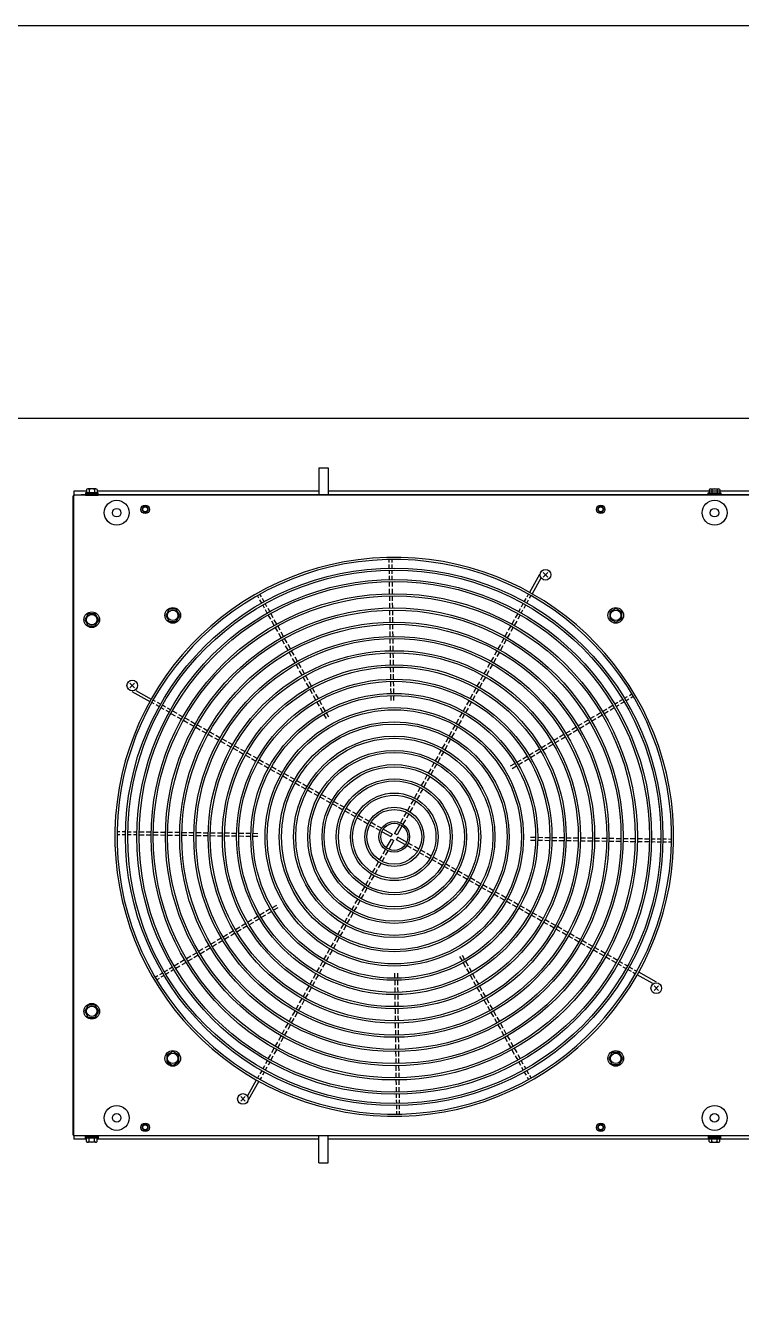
# Model space of a CAD drawing. Header units: millimetres. Extents: x -15161 to 10473752, y -72817 to 33960.
# Drawn here: x -454.5 to -354, y -27895 to -27714.2 of the extents above; entities that cross this region are included whole.
import ezdxf

# ---------------------------------------------------------------- set-up
doc = ezdxf.new("R2010")
doc.units = ezdxf.units.MM

# ---------------------------------------------------------------- blocks, each defined once
blk = doc.blocks.new('NAILU')
at = {"linetype": 'ByBlock'}
for p, q in [((1.06, -1.06), (-1.06, 1.06)), ((-1.06, -1.06), (1.06, 1.06))]:
    blk.add_line(p, q, dxfattribs=at)
blk.add_circle((0, 0), 2.5, dxfattribs=at)
blk = doc.blocks.new('機組1140116')
at = {"color": 230}
for p, q in [((-413.33, -21915.8), (-413.33, -21919.62)), ((-413.33, -21915.8), (-412.03, -21915.8)), ((-412.03, -21915.8), (-412.03, -21919.62)), ((-447.85, -22009.55), (-447.85, -21919.75)), ((-447.85, -21919.75), (-447.73, -21919.75)), ((-447.73, -21919.12), (-447.73, -21919.75)), ((-445.98, -21919.12), (-447.73, -21919.12)), ((-267.73, -21919.65), (-447.73, -21919.65)), ((-447.73, -21923.15), (-447.73, -21919.65)), ((-447.73, -22009.53), (-447.73, -21919.77)), ((-267.85, -21919.65), (-447.61, -21919.65)), ((-446.73, -21919.62), (-446.76, -21919.65)), ((-446.13, -21919.62), (-446.73, -21919.62)), ((-446.13, -21919.33), (-446.13, -21919.65)), ((-444.33, -21919.33), (-446.13, -21919.33)), ((-446.13, -21919.49), (-444.33, -21919.49)), ((-446.13, -21919.65), (-444.33, -21919.65)), ((-445.98, -21918.85), (-445.98, -21919.33)), ((-444.67, -21918.78), (-445.8, -21918.78)), ((-445.61, -21918.85), (-445.61, -21919.33)), ((-445.23, -21919.49), (-445.39, -21919.33)), ((-445.07, -21919.49), (-445.23, -21919.33)), ((-444.86, -21918.85), (-444.86, -21919.33)), ((-444.48, -21918.85), (-444.48, -21919.33)), ((-413.33, -21919.12), (-444.48, -21919.12)), ((-444.33, -21919.65), (-444.33, -21919.33)), ((-271.11, -21919.62), (-444.33, -21919.62)), ((-303.43, -21919.12), (-412.03, -21919.12)), ((-358.63, -21919.65), (-358.63, -21919.33)), ((-358.63, -21919.33), (-356.83, -21919.33)), ((-356.83, -21919.49), (-358.63, -21919.49)), ((-356.83, -21919.65), (-358.63, -21919.65)), ((-358.48, -21918.85), (-358.48, -21919.33)), ((-358.3, -21918.78), (-357.17, -21918.78)), ((-358.11, -21918.85), (-358.11, -21919.33)), ((-357.89, -21919.49), (-357.73, -21919.33)), ((-357.73, -21919.49), (-357.57, -21919.33)), ((-357.36, -21918.85), (-357.36, -21919.33)), ((-356.98, -21918.85), (-356.98, -21919.33)), ((-356.83, -21919.33), (-356.83, -21919.65)), ((-403.44, -21929.11), (-403.44, -21928.71)), ((-403.04, -21929.1), (-403.04, -21928.7)), ((-403.43, -21929.91), (-403.44, -21929.41)), ((-403.42, -21930.71), (-403.42, -21930.21)), ((-403.41, -21931.51), (-403.41, -21931.01)), ((-403.03, -21929.9), (-403.04, -21929.4)), ((-403.02, -21930.7), (-403.02, -21930.2)), ((-403.01, -21931.5), (-403.01, -21931)), ((-382.31, -21930.79), (-383.73, -21933.31)), ((-381.8, -21930.53), (-381.16, -21931.16)), ((-381.8, -21931.16), (-381.16, -21930.53)), ((-403.39, -21932.51), (-403.4, -21931.81)), ((-403.39, -21932.51), (-403.4, -21931.81)), ((-403.38, -21933.51), (-403.38, -21932.81)), ((-402.99, -21932.5), (-403, -21931.8)), ((-402.99, -21932.5), (-403, -21931.8)), ((-402.98, -21933.5), (-402.98, -21932.8)), ((-382.16, -21931.33), (-383.38, -21933.51)), ((-421.75, -21934.12), (-421.95, -21933.77)), ((-421.4, -21933.92), (-421.6, -21933.58)), ((-421.36, -21934.82), (-421.6, -21934.38)), ((-421.01, -21934.62), (-421.25, -21934.19)), ((-403.36, -21934.51), (-403.37, -21933.81)), ((-402.96, -21934.5), (-402.97, -21933.8)), ((-402.95, -21935.5), (-402.96, -21934.8)), ((-384.46, -21934.62), (-384.21, -21934.19)), ((-384.11, -21934.82), (-383.86, -21934.38)), ((-384.07, -21933.93), (-383.87, -21933.58)), ((-383.72, -21934.12), (-383.52, -21933.77)), ((-420.97, -21935.52), (-421.21, -21935.08)), ((-420.62, -21935.32), (-420.86, -21934.88)), ((-420.58, -21936.21), (-420.82, -21935.78)), ((-420.23, -21936.02), (-420.47, -21935.58)), ((-420.09, -21937.09), (-420.43, -21936.48)), ((-419.74, -21936.89), (-420.08, -21936.28)), ((-403.35, -21935.51), (-403.36, -21934.81)), ((-403.34, -21936.51), (-403.35, -21935.81)), ((-402.94, -21936.5), (-402.95, -21935.8)), ((-385.39, -21936.28), (-385.73, -21936.89)), ((-385.04, -21936.48), (-385.38, -21937.09)), ((-385.24, -21936.02), (-384.99, -21935.58)), ((-384.89, -21936.21), (-384.65, -21935.78)), ((-384.85, -21935.32), (-384.6, -21934.89)), ((-384.5, -21935.52), (-384.25, -21935.08)), ((-419.6, -21937.96), (-419.94, -21937.35)), ((-419.25, -21937.76), (-419.59, -21937.15)), ((-419.11, -21938.83), (-419.45, -21938.22)), ((-418.76, -21938.64), (-419.1, -21938.02)), ((-403.32, -21937.51), (-403.33, -21936.81)), ((-403.31, -21938.51), (-403.32, -21937.81)), ((-402.92, -21937.5), (-402.93, -21936.8)), ((-402.91, -21938.5), (-402.92, -21937.8)), ((-386.36, -21938.02), (-386.71, -21938.64)), ((-386.02, -21938.22), (-386.36, -21938.83)), ((-385.88, -21937.15), (-386.22, -21937.76)), ((-385.53, -21937.35), (-385.87, -21937.96)), ((-418.62, -21939.7), (-418.96, -21939.09)), ((-418.27, -21939.51), (-418.61, -21938.9)), ((-418.13, -21940.58), (-418.47, -21939.97)), ((-417.78, -21940.38), (-418.13, -21939.77)), ((-403.3, -21939.51), (-403.31, -21938.81)), ((-403.29, -21940.51), (-403.29, -21939.81)), ((-402.9, -21939.5), (-402.91, -21938.8)), ((-402.89, -21940.5), (-402.89, -21939.8)), ((-387.34, -21939.77), (-387.68, -21940.38)), ((-386.99, -21939.97), (-387.34, -21940.58)), ((-386.85, -21938.9), (-387.2, -21939.51)), ((-386.5, -21939.09), (-386.85, -21939.7)), ((-417.64, -21941.45), (-417.99, -21940.84)), ((-417.3, -21941.25), (-417.64, -21940.64)), ((-417.16, -21942.32), (-417.5, -21941.71)), ((-416.81, -21942.13), (-417.15, -21941.51)), ((-403.27, -21941.51), (-403.28, -21940.81)), ((-403.26, -21942.51), (-403.27, -21941.81)), ((-402.87, -21941.5), (-402.88, -21940.8)), ((-402.86, -21942.5), (-402.87, -21941.8)), ((-388.32, -21941.51), (-388.66, -21942.13)), ((-387.97, -21941.71), (-388.31, -21942.32)), ((-387.83, -21940.64), (-388.17, -21941.25)), ((-387.48, -21940.84), (-387.82, -21941.45)), ((-416.67, -21943.19), (-417.01, -21942.58)), ((-416.32, -21943), (-416.66, -21942.39)), ((-416.18, -21944.07), (-416.52, -21943.46)), ((-415.83, -21943.87), (-416.17, -21943.26)), ((-403.25, -21943.51), (-403.26, -21942.81)), ((-403.23, -21944.51), (-403.24, -21943.81)), ((-402.85, -21943.5), (-402.86, -21942.8)), ((-402.83, -21944.5), (-402.84, -21943.8)), ((-389.3, -21943.26), (-389.64, -21943.87)), ((-388.95, -21943.46), (-389.29, -21944.07)), ((-388.81, -21942.39), (-389.15, -21943)), ((-388.46, -21942.58), (-388.8, -21943.19)), ((-415.69, -21944.94), (-416.03, -21944.33)), ((-415.34, -21944.74), (-415.68, -21944.13)), ((-415.2, -21945.81), (-415.54, -21945.2)), ((-414.85, -21945.62), (-415.19, -21945)), ((-403.22, -21945.51), (-403.23, -21944.81)), ((-402.82, -21945.5), (-402.83, -21944.8)), ((-390.27, -21945), (-390.62, -21945.62)), ((-389.93, -21945.2), (-390.27, -21945.81)), ((-389.79, -21944.13), (-390.13, -21944.74)), ((-389.44, -21944.33), (-389.78, -21944.94)), ((-439.59, -21947.23), (-437.07, -21948.64)), ((-439.05, -21947.08), (-436.88, -21948.3)), ((-414.71, -21946.68), (-415.05, -21946.07)), ((-414.36, -21946.49), (-414.7, -21945.88)), ((-414.22, -21947.56), (-414.56, -21946.94)), ((-413.87, -21947.36), (-414.22, -21946.75)), ((-403.21, -21946.51), (-403.22, -21945.81)), ((-403.19, -21947.51), (-403.2, -21946.81)), ((-402.81, -21946.5), (-402.82, -21945.8)), ((-402.79, -21947.5), (-402.8, -21946.8)), ((-391.25, -21946.75), (-391.59, -21947.36)), ((-390.9, -21946.94), (-391.25, -21947.56)), ((-390.76, -21945.88), (-391.11, -21946.49)), ((-390.41, -21946.07), (-390.76, -21946.68)), ((-436.46, -21948.99), (-436.81, -21948.79)), ((-436.27, -21948.64), (-436.62, -21948.44)), ((-435.76, -21949.38), (-436.2, -21949.13)), ((-435.57, -21949.03), (-436.01, -21948.78)), ((-434.87, -21949.42), (-435.31, -21949.17)), ((-413.73, -21948.43), (-414.08, -21947.82)), ((-413.38, -21948.23), (-413.73, -21947.62)), ((-413.25, -21949.3), (-413.59, -21948.69)), ((-412.9, -21949.11), (-413.24, -21948.49)), ((-403.18, -21948.51), (-403.19, -21947.81)), ((-402.78, -21948.5), (-402.79, -21947.8)), ((-392.23, -21948.49), (-392.57, -21949.11)), ((-391.88, -21948.69), (-392.22, -21949.3)), ((-391.74, -21947.62), (-392.08, -21948.23)), ((-391.39, -21947.82), (-391.73, -21948.43)), ((-372.63, -21949.51), (-372.02, -21949.16)), ((-371.77, -21949), (-371.34, -21948.75)), ((-371.56, -21949.35), (-371.13, -21949.09)), ((-371.08, -21948.59), (-370.65, -21948.34)), ((-370.88, -21948.94), (-370.45, -21948.68)), ((-370.39, -21948.18), (-369.96, -21947.93)), ((-370.19, -21948.53), (-369.76, -21948.27)), ((-369.7, -21947.78), (-369.36, -21947.57)), ((-369.5, -21948.12), (-369.16, -21947.91)), ((-435.07, -21949.77), (-435.5, -21949.52)), ((-434.37, -21950.16), (-434.8, -21949.91)), ((-434.17, -21949.81), (-434.61, -21949.57)), ((-434.11, -21950.31), (-433.5, -21950.65)), ((-433.91, -21949.96), (-433.3, -21950.3)), ((-433.24, -21950.8), (-432.62, -21951.14)), ((-433.04, -21950.45), (-432.43, -21950.79)), ((-432.17, -21950.94), (-431.56, -21951.28)), ((-412.76, -21950.17), (-413.1, -21949.56)), ((-412.41, -21949.98), (-412.75, -21949.37)), ((-412.27, -21951.05), (-412.61, -21950.43)), ((-411.92, -21950.85), (-412.26, -21950.24)), ((-393.21, -21950.24), (-393.55, -21950.85)), ((-392.86, -21950.43), (-393.2, -21951.05)), ((-392.72, -21949.37), (-393.06, -21949.98)), ((-392.37, -21949.56), (-392.71, -21950.17)), ((-375.2, -21951.05), (-374.6, -21950.69)), ((-375, -21951.39), (-374.4, -21951.03)), ((-374.34, -21950.54), (-373.74, -21950.18)), ((-374.14, -21950.88), (-373.54, -21950.52)), ((-373.49, -21950.03), (-372.88, -21949.67)), ((-373.28, -21950.37), (-372.68, -21950.01)), ((-372.42, -21949.86), (-371.82, -21949.5)), ((-432.36, -21951.28), (-431.75, -21951.63)), ((-431.49, -21951.77), (-430.88, -21952.12)), ((-431.29, -21951.42), (-430.68, -21951.77)), ((-430.62, -21952.26), (-430.01, -21952.6)), ((-430.42, -21951.91), (-429.81, -21952.25)), ((-429.75, -21952.75), (-429.13, -21953.09)), ((-429.55, -21952.4), (-428.94, -21952.74)), ((-394.67, -21952.86), (-395.02, -21953.47)), ((-394.18, -21951.98), (-394.53, -21952.59)), ((-393.84, -21952.18), (-394.18, -21952.79)), ((-393.7, -21951.11), (-394.04, -21951.72)), ((-393.35, -21951.31), (-393.69, -21951.92)), ((-378.64, -21953.09), (-378.04, -21952.74)), ((-377.78, -21952.58), (-377.18, -21952.22)), ((-377.58, -21952.93), (-376.98, -21952.57)), ((-376.92, -21952.07), (-376.32, -21951.71)), ((-376.72, -21952.41), (-376.12, -21952.06)), ((-376.06, -21951.56), (-375.46, -21951.2)), ((-375.86, -21951.9), (-375.26, -21951.55)), ((-428.87, -21953.24), (-428.26, -21953.58)), ((-428.68, -21952.89), (-428.07, -21953.23)), ((-428, -21953.73), (-427.39, -21954.07)), ((-427.81, -21953.38), (-427.19, -21953.72)), ((-427.13, -21954.22), (-426.52, -21954.56)), ((-426.93, -21953.87), (-426.32, -21954.21)), ((-426.06, -21954.36), (-425.45, -21954.7)), ((-395.65, -21954.6), (-395.99, -21955.21)), ((-395.16, -21953.73), (-395.5, -21954.34)), ((-394.81, -21953.92), (-395.16, -21954.54)), ((-394.32, -21953.05), (-394.67, -21953.66)), ((-381.22, -21954.63), (-380.62, -21954.27)), ((-381.02, -21954.97), (-380.41, -21954.61)), ((-380.36, -21954.12), (-379.76, -21953.76)), ((-380.16, -21954.46), (-379.56, -21954.1)), ((-379.5, -21953.6), (-378.9, -21953.25)), ((-379.3, -21953.95), (-378.7, -21953.59)), ((-378.44, -21953.44), (-377.84, -21953.08)), ((-426.26, -21954.71), (-425.64, -21955.05)), ((-425.38, -21955.19), (-424.77, -21955.54)), ((-425.19, -21954.85), (-424.58, -21955.19)), ((-424.51, -21955.68), (-423.9, -21956.03)), ((-424.32, -21955.33), (-423.7, -21955.68)), ((-423.64, -21956.17), (-423.03, -21956.51)), ((-423.44, -21955.82), (-422.83, -21956.17)), ((-422.57, -21956.31), (-421.96, -21956.65)), ((-396.63, -21956.35), (-396.97, -21956.96)), ((-396.14, -21955.47), (-396.48, -21956.08)), ((-395.79, -21955.67), (-396.13, -21956.28)), ((-395.3, -21954.8), (-395.64, -21955.41)), ((-384.66, -21956.67), (-384.06, -21956.31)), ((-383.8, -21956.16), (-383.2, -21955.8)), ((-383.59, -21956.5), (-382.99, -21956.15)), ((-382.94, -21955.65), (-382.34, -21955.29)), ((-382.74, -21955.99), (-382.13, -21955.63)), ((-382.08, -21955.14), (-381.48, -21954.78)), ((-381.88, -21955.48), (-381.27, -21955.12)), ((-422.77, -21956.66), (-422.16, -21957)), ((-421.89, -21957.15), (-421.28, -21957.49)), ((-421.7, -21956.8), (-421.09, -21957.14)), ((-421.02, -21957.64), (-420.41, -21957.98)), ((-420.83, -21957.29), (-420.21, -21957.63)), ((-420.15, -21958.13), (-419.54, -21958.47)), ((-419.95, -21957.78), (-419.34, -21958.12)), ((-419.08, -21958.27), (-418.47, -21958.61)), ((-397.61, -21958.09), (-397.95, -21958.7)), ((-397.26, -21958.29), (-397.6, -21958.9)), ((-397.12, -21957.22), (-397.46, -21957.83)), ((-396.77, -21957.41), (-397.11, -21958.03)), ((-396.28, -21956.54), (-396.62, -21957.15)), ((-386.38, -21957.69), (-385.78, -21957.34)), ((-386.17, -21958.04), (-385.57, -21957.68)), ((-385.52, -21957.18), (-384.92, -21956.82)), ((-385.31, -21957.53), (-384.71, -21957.17)), ((-384.45, -21957.01), (-383.85, -21956.66)), ((-419.28, -21958.62), (-418.67, -21958.96)), ((-418.4, -21959.1), (-417.79, -21959.45)), ((-418.21, -21958.76), (-417.6, -21959.1)), ((-417.53, -21959.59), (-416.92, -21959.94)), ((-417.34, -21959.24), (-416.72, -21959.59)), ((-416.66, -21960.08), (-416.05, -21960.42)), ((-416.46, -21959.73), (-415.85, -21960.08)), ((-398.58, -21959.84), (-398.93, -21960.45)), ((-398.24, -21960.03), (-398.58, -21960.64)), ((-398.1, -21958.96), (-398.44, -21959.58)), ((-397.75, -21959.16), (-398.09, -21959.77)), ((-415.79, -21960.57), (-415.18, -21960.91)), ((-415.59, -21960.22), (-414.98, -21960.56)), ((-414.91, -21961.06), (-414.3, -21961.4)), ((-414.72, -21960.71), (-414.11, -21961.05)), ((-414.04, -21961.55), (-413.43, -21961.89)), ((-413.85, -21961.2), (-413.23, -21961.54)), ((-412.97, -21961.69), (-412.36, -21962.03)), ((-399.56, -21961.58), (-399.9, -21962.19)), ((-399.21, -21961.78), (-399.56, -21962.39)), ((-399.07, -21960.71), (-399.42, -21961.32)), ((-398.72, -21960.91), (-399.07, -21961.52)), ((-413.17, -21962.04), (-412.56, -21962.38)), ((-412.3, -21962.53), (-411.69, -21962.87)), ((-412.1, -21962.18), (-411.49, -21962.52)), ((-411.42, -21963.02), (-410.81, -21963.36)), ((-411.23, -21962.67), (-410.62, -21963.01)), ((-410.55, -21963.5), (-409.94, -21963.85)), ((-410.36, -21963.15), (-409.74, -21963.5)), ((-409.48, -21963.64), (-408.87, -21963.99)), ((-400.54, -21963.33), (-400.88, -21963.94)), ((-400.19, -21963.52), (-400.53, -21964.14)), ((-400.05, -21962.46), (-400.39, -21963.07)), ((-399.7, -21962.65), (-400.04, -21963.26)), ((-409.68, -21963.99), (-409.07, -21964.34)), ((-408.81, -21964.48), (-408.19, -21964.82)), ((-408.61, -21964.13), (-408, -21964.48)), ((-407.93, -21964.97), (-407.32, -21965.31)), ((-407.74, -21964.62), (-407.13, -21964.96)), ((-407.06, -21965.46), (-406.45, -21965.8)), ((-406.86, -21965.11), (-406.25, -21965.45)), ((-401.52, -21965.08), (-401.86, -21965.69)), ((-401.17, -21965.27), (-401.51, -21965.88)), ((-401.03, -21964.2), (-401.37, -21964.81)), ((-400.68, -21964.4), (-401.02, -21965.01)), ((-441.28, -21966.95), (-441.68, -21966.95)), ((-441.28, -21967.35), (-441.68, -21967.35)), ((-440.48, -21966.96), (-440.98, -21966.96)), ((-439.68, -21966.97), (-440.18, -21966.97)), ((-438.88, -21966.98), (-439.38, -21966.98)), ((-437.88, -21967), (-438.58, -21966.99)), ((-436.88, -21967.01), (-437.58, -21967)), ((-435.88, -21967.02), (-436.58, -21967.02)), ((-434.88, -21967.04), (-435.58, -21967.03)), ((-433.88, -21967.05), (-434.58, -21967.04)), ((-432.88, -21967.06), (-433.58, -21967.05)), ((-431.88, -21967.08), (-432.58, -21967.07)), ((-430.88, -21967.09), (-431.58, -21967.08)), ((-429.88, -21967.1), (-430.58, -21967.09)), ((-428.88, -21967.12), (-429.58, -21967.11)), ((-427.88, -21967.13), (-428.58, -21967.12)), ((-426.88, -21967.14), (-427.58, -21967.13)), ((-425.88, -21967.15), (-426.58, -21967.15)), ((-424.88, -21967.17), (-425.58, -21967.16)), ((-423.88, -21967.18), (-424.58, -21967.17)), ((-422.88, -21967.19), (-423.58, -21967.18)), ((-421.88, -21967.21), (-422.58, -21967.2)), ((-406.19, -21965.95), (-405.57, -21966.29)), ((-405.99, -21965.6), (-405.38, -21965.94)), ((-405.31, -21966.44), (-404.7, -21966.78)), ((-405.12, -21966.09), (-404.5, -21966.43)), ((-404.44, -21966.93), (-403.23, -21967.6)), ((-404.24, -21966.58), (-403.04, -21967.26)), ((-403.04, -21967.26), (-403.23, -21967.6)), ((-402.01, -21965.95), (-402.68, -21967.16)), ((-402.34, -21967.35), (-402.68, -21967.16)), ((-401.66, -21966.15), (-402.34, -21967.35)), ((-440.48, -21967.36), (-440.98, -21967.36)), ((-439.68, -21967.37), (-440.18, -21967.37)), ((-438.88, -21967.38), (-439.38, -21967.38)), ((-437.88, -21967.4), (-438.58, -21967.39)), ((-436.88, -21967.41), (-437.58, -21967.4)), ((-435.88, -21967.42), (-436.58, -21967.42)), ((-434.88, -21967.44), (-435.58, -21967.43)), ((-433.88, -21967.45), (-434.58, -21967.44)), ((-432.88, -21967.46), (-433.58, -21967.45)), ((-431.88, -21967.48), (-432.58, -21967.47)), ((-430.88, -21967.49), (-431.58, -21967.48)), ((-429.88, -21967.5), (-430.58, -21967.49)), ((-428.88, -21967.52), (-429.58, -21967.51)), ((-427.88, -21967.53), (-428.58, -21967.52)), ((-426.88, -21967.54), (-427.58, -21967.53)), ((-425.88, -21967.55), (-426.58, -21967.55)), ((-424.88, -21967.57), (-425.58, -21967.56)), ((-423.88, -21967.58), (-424.58, -21967.57)), ((-422.88, -21967.59), (-423.58, -21967.58)), ((-421.88, -21967.61), (-422.58, -21967.6)), ((-403.81, -21969.16), (-403.13, -21967.96)), ((-403.46, -21969.36), (-402.78, -21968.15)), ((-403.13, -21967.96), (-402.78, -21968.15)), ((-402.43, -21968.05), (-402.24, -21967.7)), ((-401.23, -21968.73), (-402.43, -21968.05)), ((-401.03, -21968.38), (-402.24, -21967.7)), ((-400.35, -21969.22), (-400.96, -21968.87)), ((-400.16, -21968.87), (-400.77, -21968.53)), ((-399.28, -21969.36), (-399.89, -21969.02)), ((-383.59, -21968.1), (-382.89, -21968.11)), ((-383.58, -21967.7), (-382.88, -21967.71)), ((-382.59, -21968.11), (-381.89, -21968.12)), ((-382.58, -21967.71), (-381.88, -21967.72)), ((-381.59, -21968.13), (-380.89, -21968.14)), ((-381.58, -21967.73), (-380.88, -21967.74)), ((-380.59, -21968.14), (-379.89, -21968.15)), ((-380.58, -21967.74), (-379.88, -21967.75)), ((-379.59, -21968.15), (-378.89, -21968.16)), ((-379.58, -21967.75), (-378.88, -21967.76)), ((-378.59, -21968.17), (-377.89, -21968.18)), ((-378.58, -21967.77), (-377.88, -21967.78)), ((-377.59, -21968.18), (-376.89, -21968.19)), ((-377.58, -21967.78), (-376.88, -21967.79)), ((-376.59, -21968.19), (-375.89, -21968.2)), ((-376.58, -21967.79), (-375.88, -21967.8)), ((-375.59, -21968.21), (-374.89, -21968.21)), ((-375.58, -21967.81), (-374.88, -21967.81)), ((-374.59, -21968.22), (-373.89, -21968.23)), ((-374.58, -21967.82), (-373.88, -21967.83)), ((-373.59, -21968.23), (-372.89, -21968.24)), ((-373.58, -21967.83), (-372.88, -21967.84)), ((-372.59, -21968.24), (-371.89, -21968.25)), ((-372.58, -21967.84), (-371.88, -21967.85)), ((-371.59, -21968.26), (-370.89, -21968.27)), ((-371.58, -21967.86), (-370.88, -21967.87)), ((-370.59, -21968.27), (-369.89, -21968.28)), ((-370.58, -21967.87), (-369.88, -21967.88)), ((-369.59, -21968.28), (-368.89, -21968.29)), ((-369.58, -21967.88), (-368.88, -21967.89)), ((-368.59, -21968.3), (-367.89, -21968.3)), ((-368.58, -21967.9), (-367.88, -21967.9)), ((-367.59, -21968.31), (-366.89, -21968.32)), ((-367.58, -21967.91), (-366.88, -21967.92)), ((-366.59, -21968.32), (-366.09, -21968.33)), ((-366.58, -21967.92), (-366.08, -21967.93)), ((-365.79, -21967.93), (-365.29, -21967.94)), ((-365.79, -21968.33), (-365.29, -21968.34)), ((-364.99, -21967.94), (-364.49, -21967.95)), ((-364.99, -21968.34), (-364.49, -21968.35)), ((-364.19, -21967.95), (-363.79, -21967.96)), ((-364.19, -21968.35), (-363.79, -21968.36)), ((-404.79, -21970.91), (-404.44, -21970.3)), ((-404.44, -21971.11), (-404.1, -21970.49)), ((-404.3, -21970.04), (-403.95, -21969.42)), ((-403.95, -21970.23), (-403.61, -21969.62)), ((-399.48, -21969.71), (-400.09, -21969.36)), ((-398.6, -21970.2), (-399.22, -21969.85)), ((-398.41, -21969.85), (-399.02, -21969.51)), ((-397.73, -21970.69), (-398.34, -21970.34)), ((-397.54, -21970.34), (-398.15, -21969.99)), ((-396.86, -21971.17), (-397.47, -21970.83)), ((-396.66, -21970.83), (-397.27, -21970.48)), ((-395.79, -21971.31), (-396.4, -21970.97)), ((-405.77, -21972.66), (-405.42, -21972.05)), ((-405.42, -21972.85), (-405.07, -21972.24)), ((-405.28, -21971.78), (-404.93, -21971.17)), ((-404.93, -21971.98), (-404.59, -21971.37)), ((-395.99, -21971.66), (-396.6, -21971.32)), ((-395.11, -21972.15), (-395.72, -21971.81)), ((-394.92, -21971.8), (-395.53, -21971.46)), ((-394.24, -21972.64), (-394.85, -21972.3)), ((-394.04, -21972.29), (-394.66, -21971.95)), ((-393.17, -21972.78), (-393.78, -21972.44)), ((-406.74, -21974.4), (-406.4, -21973.79)), ((-406.39, -21974.6), (-406.05, -21973.99)), ((-406.25, -21973.53), (-405.91, -21972.92)), ((-405.91, -21973.73), (-405.56, -21973.11)), ((-393.37, -21973.13), (-393.98, -21972.79)), ((-392.49, -21973.62), (-393.11, -21973.28)), ((-392.3, -21973.27), (-392.91, -21972.93)), ((-391.62, -21974.11), (-392.23, -21973.77)), ((-391.43, -21973.76), (-392.04, -21973.42)), ((-390.75, -21974.6), (-391.36, -21974.25)), ((-390.55, -21974.25), (-391.17, -21973.91)), ((-389.68, -21974.74), (-390.29, -21974.39)), ((-407.72, -21976.15), (-407.38, -21975.54)), ((-407.37, -21976.34), (-407.03, -21975.73)), ((-407.23, -21975.27), (-406.89, -21974.66)), ((-406.88, -21975.47), (-406.54, -21974.86)), ((-389.88, -21975.09), (-390.49, -21974.74)), ((-389, -21975.57), (-389.62, -21975.23)), ((-388.81, -21975.23), (-389.42, -21974.88)), ((-388.13, -21976.06), (-388.74, -21975.72)), ((-387.94, -21975.71), (-388.55, -21975.37)), ((-387.26, -21976.55), (-387.87, -21976.21)), ((-387.06, -21976.2), (-387.68, -21975.86)), ((-386.19, -21976.69), (-386.8, -21976.35)), ((-420.15, -21977.78), (-420.76, -21978.14)), ((-419.95, -21978.13), (-420.55, -21978.48)), ((-419.29, -21977.27), (-419.9, -21977.63)), ((-419.09, -21977.61), (-419.69, -21977.97)), ((-409.19, -21978.77), (-408.85, -21978.15)), ((-408.7, -21977.89), (-408.36, -21977.28)), ((-408.35, -21978.09), (-408.01, -21977.48)), ((-408.21, -21977.02), (-407.87, -21976.41)), ((-407.86, -21977.22), (-407.52, -21976.6)), ((-386.39, -21977.04), (-387, -21976.7)), ((-385.51, -21977.53), (-386.13, -21977.19)), ((-385.32, -21977.18), (-385.93, -21976.84)), ((-384.64, -21978.02), (-385.25, -21977.68)), ((-384.45, -21977.67), (-385.06, -21977.33)), ((-383.77, -21978.51), (-384.38, -21978.16)), ((-383.57, -21978.16), (-384.19, -21977.82)), ((-423.59, -21979.83), (-424.19, -21980.18)), ((-422.73, -21979.31), (-423.33, -21979.67)), ((-422.53, -21979.66), (-423.13, -21980.02)), ((-421.87, -21978.8), (-422.47, -21979.16)), ((-421.67, -21979.15), (-422.27, -21979.51)), ((-421.01, -21978.29), (-421.62, -21978.65)), ((-420.81, -21978.64), (-421.41, -21978.99)), ((-410.17, -21980.51), (-409.82, -21979.9)), ((-409.68, -21979.64), (-409.33, -21979.03)), ((-409.33, -21979.83), (-408.99, -21979.22)), ((-408.84, -21978.96), (-408.5, -21978.35)), ((-382.9, -21979), (-383.51, -21978.65)), ((-382.7, -21978.65), (-383.31, -21978.3)), ((-382.03, -21979.48), (-382.64, -21979.14)), ((-381.83, -21979.14), (-382.44, -21978.79)), ((-381.15, -21979.97), (-381.76, -21979.63)), ((-380.96, -21979.62), (-381.57, -21979.28)), ((-380.08, -21980.11), (-380.7, -21979.77)), ((-426.17, -21981.36), (-426.77, -21981.72)), ((-425.97, -21981.7), (-426.57, -21982.06)), ((-425.31, -21980.85), (-425.91, -21981.21)), ((-425.11, -21981.19), (-425.71, -21981.55)), ((-424.45, -21980.34), (-425.05, -21980.7)), ((-424.25, -21980.68), (-424.85, -21981.04)), ((-423.39, -21980.17), (-423.99, -21980.53)), ((-411.14, -21982.26), (-410.8, -21981.64)), ((-410.65, -21981.38), (-410.31, -21980.77)), ((-410.31, -21981.58), (-409.96, -21980.97)), ((-409.82, -21980.71), (-409.47, -21980.1)), ((-380.28, -21980.46), (-380.89, -21980.12)), ((-379.41, -21980.95), (-380.02, -21980.61)), ((-379.21, -21980.6), (-379.82, -21980.26)), ((-378.54, -21981.44), (-379.15, -21981.1)), ((-378.34, -21981.09), (-378.95, -21980.75)), ((-377.66, -21981.93), (-378.27, -21981.59)), ((-377.47, -21981.58), (-378.08, -21981.24)), ((-376.59, -21982.07), (-377.21, -21981.73)), ((-429.61, -21983.4), (-430.21, -21983.76)), ((-428.75, -21982.89), (-429.35, -21983.25)), ((-428.54, -21983.24), (-429.15, -21983.59)), ((-427.89, -21982.38), (-428.49, -21982.74)), ((-427.69, -21982.73), (-428.29, -21983.08)), ((-427.03, -21981.87), (-427.63, -21982.23)), ((-426.83, -21982.21), (-427.43, -21982.57)), ((-412.12, -21984), (-411.78, -21983.39)), ((-411.77, -21984.2), (-411.43, -21983.59)), ((-411.63, -21983.13), (-411.29, -21982.52)), ((-411.28, -21983.32), (-410.94, -21982.71)), ((-410.79, -21982.45), (-410.45, -21981.84)), ((-376.79, -21982.42), (-377.4, -21982.08)), ((-375.92, -21982.91), (-376.53, -21982.56)), ((-375.72, -21982.56), (-376.33, -21982.21)), ((-375.05, -21983.39), (-375.66, -21983.05)), ((-374.85, -21983.05), (-375.46, -21982.7)), ((-374.17, -21983.88), (-374.78, -21983.54)), ((-373.98, -21983.53), (-374.59, -21983.19)), ((-432.19, -21984.94), (-432.79, -21985.3)), ((-431.98, -21985.28), (-432.58, -21985.64)), ((-431.33, -21984.43), (-431.93, -21984.78)), ((-431.12, -21984.77), (-431.72, -21985.13)), ((-430.47, -21983.92), (-431.07, -21984.27)), ((-430.26, -21984.26), (-430.87, -21984.62)), ((-429.4, -21983.75), (-430.01, -21984.11)), ((-413.1, -21985.75), (-412.76, -21985.13)), ((-412.75, -21985.94), (-412.41, -21985.33)), ((-412.61, -21984.87), (-412.27, -21984.26)), ((-412.26, -21985.07), (-411.92, -21984.46)), ((-393.55, -21984.46), (-393.21, -21985.07)), ((-393.2, -21984.26), (-392.86, -21984.87)), ((-393.06, -21985.33), (-392.72, -21985.94)), ((-392.71, -21985.13), (-392.37, -21985.75)), ((-373.3, -21984.37), (-373.91, -21984.03)), ((-373.11, -21984.02), (-373.72, -21983.68)), ((-372.43, -21984.86), (-373.04, -21984.52)), ((-372.23, -21984.51), (-372.84, -21984.17)), ((-371.56, -21985.35), (-372.17, -21985.01)), ((-371.36, -21985), (-371.97, -21984.66)), ((-371.1, -21985.15), (-370.66, -21985.39)), ((-435.97, -21987.19), (-436.31, -21987.39)), ((-435.28, -21986.78), (-435.71, -21987.03)), ((-435.08, -21987.12), (-435.51, -21987.38)), ((-434.59, -21986.37), (-435.02, -21986.62)), ((-434.39, -21986.71), (-434.82, -21986.97)), ((-433.91, -21985.96), (-434.34, -21986.21)), ((-433.7, -21986.3), (-434.13, -21986.56)), ((-433.05, -21985.45), (-433.65, -21985.81)), ((-432.84, -21985.79), (-433.44, -21986.15)), ((-414.08, -21987.49), (-413.73, -21986.88)), ((-413.73, -21987.69), (-413.38, -21987.07)), ((-413.59, -21986.62), (-413.25, -21986.01)), ((-413.24, -21986.81), (-412.9, -21986.2)), ((-402.69, -21986.8), (-402.68, -21987.5)), ((-402.29, -21986.8), (-402.28, -21987.5)), ((-392.57, -21986.2), (-392.23, -21986.81)), ((-392.22, -21986.01), (-391.88, -21986.62)), ((-392.08, -21987.07), (-391.74, -21987.69)), ((-391.73, -21986.88), (-391.39, -21987.49)), ((-371.29, -21985.5), (-370.86, -21985.74)), ((-370.6, -21985.89), (-370.16, -21986.13)), ((-370.4, -21985.54), (-369.97, -21985.78)), ((-369.9, -21986.28), (-369.46, -21986.52)), ((-369.7, -21985.93), (-369.27, -21986.18)), ((-369.2, -21986.67), (-368.85, -21986.87)), ((-369.01, -21986.32), (-368.66, -21986.52)), ((-366.41, -21988.23), (-368.59, -21987.01)), ((-365.88, -21988.07), (-368.39, -21986.66)), ((-435.77, -21987.53), (-436.11, -21987.73)), ((-415.05, -21989.24), (-414.71, -21988.62)), ((-414.7, -21989.43), (-414.36, -21988.82)), ((-414.56, -21988.36), (-414.22, -21987.75)), ((-414.22, -21988.56), (-413.87, -21987.95)), ((-402.67, -21987.8), (-402.66, -21988.5)), ((-402.66, -21988.8), (-402.65, -21989.5)), ((-402.27, -21987.8), (-402.26, -21988.5)), ((-402.26, -21988.8), (-402.25, -21989.5)), ((-391.59, -21987.95), (-391.25, -21988.56)), ((-391.25, -21987.75), (-390.9, -21988.36)), ((-391.11, -21988.82), (-390.76, -21989.43)), ((-390.76, -21988.62), (-390.41, -21989.24)), ((-365.61, -21988.59), (-366.24, -21989.22)), ((-366.24, -21988.59), (-365.61, -21989.22)), ((-416.03, -21990.98), (-415.69, -21990.37)), ((-415.68, -21991.18), (-415.34, -21990.56)), ((-415.54, -21990.11), (-415.2, -21989.5)), ((-415.19, -21990.3), (-414.85, -21989.69)), ((-402.65, -21989.8), (-402.64, -21990.5)), ((-402.63, -21990.8), (-402.63, -21991.5)), ((-402.25, -21989.8), (-402.24, -21990.5)), ((-402.23, -21990.8), (-402.23, -21991.5)), ((-390.62, -21989.69), (-390.27, -21990.3)), ((-390.27, -21989.5), (-389.93, -21990.11)), ((-390.13, -21990.56), (-389.79, -21991.18)), ((-389.78, -21990.37), (-389.44, -21990.98)), ((-417.01, -21992.72), (-416.67, -21992.11)), ((-416.66, -21992.92), (-416.32, -21992.31)), ((-416.52, -21991.85), (-416.18, -21991.24)), ((-416.17, -21992.05), (-415.83, -21991.44)), ((-402.62, -21991.8), (-402.61, -21992.5)), ((-402.22, -21991.8), (-402.21, -21992.5)), ((-389.64, -21991.44), (-389.3, -21992.05)), ((-389.29, -21991.24), (-388.95, -21991.85)), ((-389.15, -21992.31), (-388.81, -21992.92)), ((-388.8, -21992.11), (-388.46, -21992.72)), ((-417.99, -21994.47), (-417.64, -21993.86)), ((-417.64, -21994.67), (-417.3, -21994.05)), ((-417.5, -21993.6), (-417.16, -21992.99)), ((-417.15, -21993.79), (-416.81, -21993.18)), ((-402.61, -21992.8), (-402.6, -21993.5)), ((-402.6, -21993.8), (-402.59, -21994.5)), ((-402.21, -21992.8), (-402.2, -21993.5)), ((-402.2, -21993.8), (-402.19, -21994.5)), ((-388.66, -21993.18), (-388.32, -21993.79)), ((-388.31, -21992.99), (-387.97, -21993.6)), ((-388.17, -21994.05), (-387.83, -21994.67)), ((-387.82, -21993.86), (-387.48, -21994.47)), ((-418.96, -21996.21), (-418.62, -21995.6)), ((-418.61, -21996.41), (-418.27, -21995.8)), ((-418.47, -21995.34), (-418.13, -21994.73)), ((-418.13, -21995.54), (-417.78, -21994.93)), ((-402.58, -21994.8), (-402.57, -21995.5)), ((-402.57, -21995.8), (-402.56, -21996.5)), ((-402.18, -21994.8), (-402.17, -21995.5)), ((-402.17, -21995.8), (-402.16, -21996.5)), ((-387.68, -21994.93), (-387.34, -21995.54)), ((-387.34, -21994.73), (-386.99, -21995.34)), ((-387.2, -21995.8), (-386.85, -21996.41)), ((-386.85, -21995.6), (-386.5, -21996.21)), ((-419.94, -21997.96), (-419.6, -21997.35)), ((-419.59, -21998.15), (-419.25, -21997.54)), ((-419.45, -21997.09), (-419.11, -21996.48)), ((-419.1, -21997.28), (-418.76, -21996.67)), ((-402.56, -21996.8), (-402.55, -21997.5)), ((-402.54, -21997.8), (-402.53, -21998.5)), ((-402.16, -21996.8), (-402.15, -21997.5)), ((-402.14, -21997.8), (-402.13, -21998.5)), ((-386.71, -21996.67), (-386.36, -21997.28)), ((-386.36, -21996.48), (-386.02, -21997.09)), ((-386.22, -21997.54), (-385.88, -21998.15)), ((-385.87, -21997.35), (-385.53, -21997.96)), ((-420.97, -21999.79), (-421.21, -22000.23)), ((-420.58, -21999.09), (-420.82, -21999.53)), ((-420.23, -21999.29), (-420.47, -21999.72)), ((-420.43, -21998.83), (-420.09, -21998.22)), ((-420.08, -21999.03), (-419.74, -21998.42)), ((-402.53, -21998.8), (-402.52, -21999.5)), ((-402.52, -21999.8), (-402.51, -22000.5)), ((-402.13, -21998.8), (-402.12, -21999.5)), ((-402.12, -21999.8), (-402.11, -22000.5)), ((-385.73, -21998.42), (-385.39, -21999.03)), ((-385.38, -21998.22), (-385.04, -21998.83)), ((-385.24, -21999.29), (-385, -21999.73)), ((-384.89, -21999.09), (-384.65, -21999.53)), ((-384.5, -21999.79), (-384.26, -22000.23)), ((-421.75, -22001.19), (-421.95, -22001.54)), ((-421.36, -22000.49), (-421.6, -22000.92)), ((-421.4, -22001.38), (-421.6, -22001.73)), ((-421.01, -22000.68), (-421.26, -22001.12)), ((-420.62, -21999.99), (-420.86, -22000.42)), ((-402.5, -22000.8), (-402.5, -22001.5)), ((-402.11, -22000.8), (-402.1, -22001.5)), ((-384.85, -21999.99), (-384.6, -22000.42)), ((-384.46, -22000.69), (-384.21, -22001.12)), ((-384.11, -22000.49), (-383.86, -22000.93)), ((-384.07, -22001.38), (-383.87, -22001.73)), ((-383.72, -22001.19), (-383.52, -22001.54)), ((-423.31, -22003.97), (-422.09, -22001.8)), ((-423.15, -22004.51), (-421.74, -22001.99)), ((-402.49, -22001.8), (-402.48, -22002.5)), ((-402.48, -22002.8), (-402.47, -22003.5)), ((-402.09, -22001.8), (-402.08, -22002.5)), ((-402.08, -22002.8), (-402.07, -22003.5)), ((-423.67, -22004.78), (-424.3, -22004.14)), ((-423.67, -22004.14), (-424.3, -22004.78)), ((-402.46, -22003.8), (-402.45, -22004.3)), ((-402.45, -22004.6), (-402.44, -22005.1)), ((-402.06, -22003.8), (-402.05, -22004.3)), ((-402.05, -22004.6), (-402.04, -22005.1)), ((-447.73, -22009.65), (-447.73, -22006.15)), ((-402.44, -22005.4), (-402.43, -22005.9)), ((-402.43, -22006.2), (-402.42, -22006.6)), ((-402.04, -22005.4), (-402.03, -22005.9)), ((-402.03, -22006.2), (-402.02, -22006.6)), ((-447.73, -22009.43), (-447.85, -22009.43)), ((-447.73, -22009.55), (-447.85, -22009.55)), ((-447.73, -22009.55), (-447.73, -22010.12)), ((-267.73, -22009.65), (-447.73, -22009.65)), ((-445.98, -22010.12), (-447.73, -22010.12)), ((-267.85, -22009.65), (-447.61, -22009.65)), ((-446.13, -22009.97), (-446.13, -22009.65)), ((-446.13, -22009.65), (-444.33, -22009.65)), ((-446.13, -22009.81), (-444.33, -22009.81)), ((-444.33, -22009.97), (-446.13, -22009.97)), ((-445.98, -22010.45), (-445.98, -22009.97)), ((-444.67, -22010.52), (-445.8, -22010.52)), ((-445.61, -22010.45), (-445.61, -22009.97)), ((-445.23, -22009.81), (-445.39, -22009.97)), ((-445.07, -22009.81), (-445.23, -22009.97)), ((-444.86, -22010.45), (-444.86, -22009.97)), ((-444.48, -22010.45), (-444.48, -22009.97)), ((-413.33, -22010.12), (-444.48, -22010.12)), ((-444.33, -22009.65), (-444.33, -22009.97)), ((-413.33, -22013.44), (-413.33, -22009.65)), ((-412.03, -22013.44), (-412.03, -22009.65)), ((-303.43, -22010.12), (-412.03, -22010.12)), ((-358.63, -22009.65), (-358.63, -22009.97)), ((-356.83, -22009.65), (-358.63, -22009.65)), ((-356.83, -22009.81), (-358.63, -22009.81)), ((-358.63, -22009.97), (-356.83, -22009.97)), ((-358.48, -22010.45), (-358.48, -22009.97)), ((-358.3, -22010.52), (-357.17, -22010.52)), ((-358.11, -22010.45), (-358.11, -22009.97)), ((-357.89, -22009.81), (-357.73, -22009.97)), ((-357.73, -22009.81), (-357.57, -22009.97)), ((-357.36, -22010.45), (-357.36, -22009.97)), ((-356.98, -22010.45), (-356.98, -22009.97)), ((-356.83, -22009.97), (-356.83, -22009.65)), ((-413.33, -22013.44), (-412.03, -22013.44))]:
    blk.add_line(p, q, dxfattribs=at)
for points in [[(-437.96, -21921.26), (-438.19, -21921.65), (-437.96, -21922.05), (-437.5, -21922.05), (-437.27, -21921.65), (-437.5, -21921.26)], [(-373.96, -21921.26), (-374.19, -21921.65), (-373.96, -21922.05), (-373.5, -21922.05), (-373.27, -21921.65), (-373.5, -21921.26)], [(-445.72, -21936.31), (-446.21, -21937.15), (-445.72, -21938), (-444.74, -21938), (-444.25, -21937.15), (-444.74, -21936.31)], [(-434.34, -21935.69), (-434.83, -21936.54), (-434.34, -21937.39), (-433.36, -21937.39), (-432.87, -21936.54), (-433.36, -21935.69)], [(-370.77, -21936.05), (-371.62, -21935.56), (-372.47, -21936.05), (-372.47, -21937.03), (-371.62, -21937.52), (-370.77, -21937.03)], [(-445.72, -21991.31), (-446.21, -21992.15), (-445.72, -21993), (-444.74, -21993), (-444.25, -21992.15), (-444.74, -21991.31)], [(-434.7, -21999.26), (-433.85, -21999.75), (-433, -21999.26), (-433, -21998.28), (-433.85, -21997.79), (-434.7, -21998.28)], [(-371.13, -21999.62), (-370.64, -21998.77), (-371.13, -21997.92), (-372.11, -21997.92), (-372.6, -21998.77), (-372.11, -21999.62)], [(-437.96, -22008.06), (-438.19, -22008.45), (-437.96, -22008.85), (-437.5, -22008.85), (-437.27, -22008.45), (-437.5, -22008.06)], [(-373.96, -22008.06), (-374.19, -22008.45), (-373.96, -22008.85), (-373.5, -22008.85), (-373.27, -22008.45), (-373.5, -22008.06)]]:
    blk.add_lwpolyline(points, close=True, dxfattribs=at)
for centre, radius in [((-441.73, -21922.12), 1.75), ((-441.73, -21922.12), 0.6), ((-437.73, -21921.65), 0.6), ((-437.73, -21921.65), 0.345), ((-373.73, -21921.65), 0.6), ((-373.73, -21921.65), 0.345), ((-357.73, -21922.12), 1.75), ((-357.73, -21922.12), 0.6), ((-402.73, -21967.65), 37.75), ((-402.73, -21967.65), 37.45), ((-381.48, -21930.84), 0.75), ((-402.73, -21967.65), 36.15), ((-402.73, -21967.65), 35.85), ((-402.73, -21967.65), 34.15), ((-402.73, -21967.65), 33.85), ((-445.23, -21937.15), 1.1), ((-445.23, -21937.15), 0.735), ((-433.85, -21936.54), 1.1), ((-402.73, -21967.65), 32.15), ((-402.73, -21967.65), 31.85), ((-433.85, -21936.54), 0.735), ((-371.62, -21936.54), 1.1), ((-371.62, -21936.54), 0.735), ((-402.73, -21967.65), 30.15), ((-402.73, -21967.65), 29.85), ((-402.73, -21967.65), 28.15), ((-402.73, -21967.65), 27.85), ((-402.73, -21967.65), 26.15), ((-402.73, -21967.65), 25.85), ((-402.73, -21967.65), 24.15), ((-402.73, -21967.65), 23.85), ((-402.73, -21967.65), 22.15), ((-402.73, -21967.65), 21.85), ((-402.73, -21967.65), 20.15), ((-402.73, -21967.65), 19.85), ((-402.73, -21967.65), 18.15), ((-402.73, -21967.65), 17.85), ((-402.73, -21967.65), 16.15), ((-402.73, -21967.65), 15.85), ((-402.73, -21967.65), 14.15), ((-402.73, -21967.65), 13.85), ((-402.73, -21967.65), 12.15), ((-402.73, -21967.65), 11.85), ((-402.73, -21967.65), 10.15), ((-402.73, -21967.65), 9.85), ((-402.73, -21967.65), 8.15), ((-402.73, -21967.65), 7.85), ((-402.73, -21967.65), 6.15), ((-402.73, -21967.65), 5.85), ((-402.73, -21967.65), 4.15), ((-402.73, -21967.65), 3.85), ((-402.73, -21967.65), 2.15), ((-402.73, -21967.65), 1.9), ((-365.92, -21988.91), 0.75), ((-445.23, -21992.15), 1.1), ((-445.23, -21992.15), 0.735), ((-433.85, -21998.77), 1.1), ((-433.85, -21998.77), 0.735), ((-371.62, -21998.77), 1.1), ((-371.62, -21998.77), 0.735), ((-423.99, -22004.46), 0.75), ((-441.73, -22007.12), 1.75), ((-441.73, -22007.12), 0.6), ((-357.73, -22007.12), 1.75), ((-357.73, -22007.12), 0.6), ((-437.73, -22008.45), 0.6), ((-437.73, -22008.45), 0.345), ((-373.73, -22008.45), 0.6), ((-373.73, -22008.45), 0.345)]:
    blk.add_circle(centre, radius, dxfattribs=at)
for centre, radius, start, end in [((-445.8, -21919.07), 0.286, 49.0554, 130.9446), ((-445.23, -21919.82), 1.04, 68.853, 111.147), ((-444.67, -21919.07), 0.286, 49.0554, 130.9446), ((-358.3, -21919.07), 0.286, 49.0554, 130.9446), ((-357.73, -21919.82), 1.04, 68.853, 111.147), ((-357.17, -21919.07), 0.286, 49.0554, 130.9446), ((-402.73, -21967.65), 39.25, 271.5568, 271.5458), ((-402.73, -21967.65), 38.95, 271.572, 271.5714), ((-445.8, -22010.24), 0.286, 229.0554, 310.9446), ((-445.23, -22009.48), 1.04, 248.853, 291.147), ((-444.67, -22010.24), 0.286, 229.0554, 310.9446), ((-358.3, -22010.24), 0.286, 229.0554, 310.9446), ((-357.73, -22009.48), 1.04, 248.853, 291.147), ((-357.17, -22010.24), 0.286, 229.0554, 310.9446)]:
    blk.add_arc(centre, radius, start, end, dxfattribs=at)
at = {"color": 230, "xscale": 0.3, "yscale": 0.3, "zscale": 0.3}
blk.add_blockref('NAILU', (-439.54, -21946.4), dxfattribs=at)
blk = doc.blocks.new('建築底圖1140116')
blk.add_lwpolyline([(1710.08, -21908.9), (-1953.16, -21908.9)])

msp = doc.modelspace()

# ---------------------------------------------------------------- linework, layer by layer
msp.add_lwpolyline([(-2764.4316, -27714.2015), (-2764.4316, -31955.9731), (3360.8703, -31955.9731), (3360.8703, -27714.2015)], close=True)

# ---------------------------------------------------------------- block references
at = {"color": 2}
msp.add_blockref('建築底圖1140116', (0, -5860.4722), dxfattribs=at)
msp.add_blockref('機組1140116', (0, -5860.4722))

doc.saveas('drawing.dxf')
